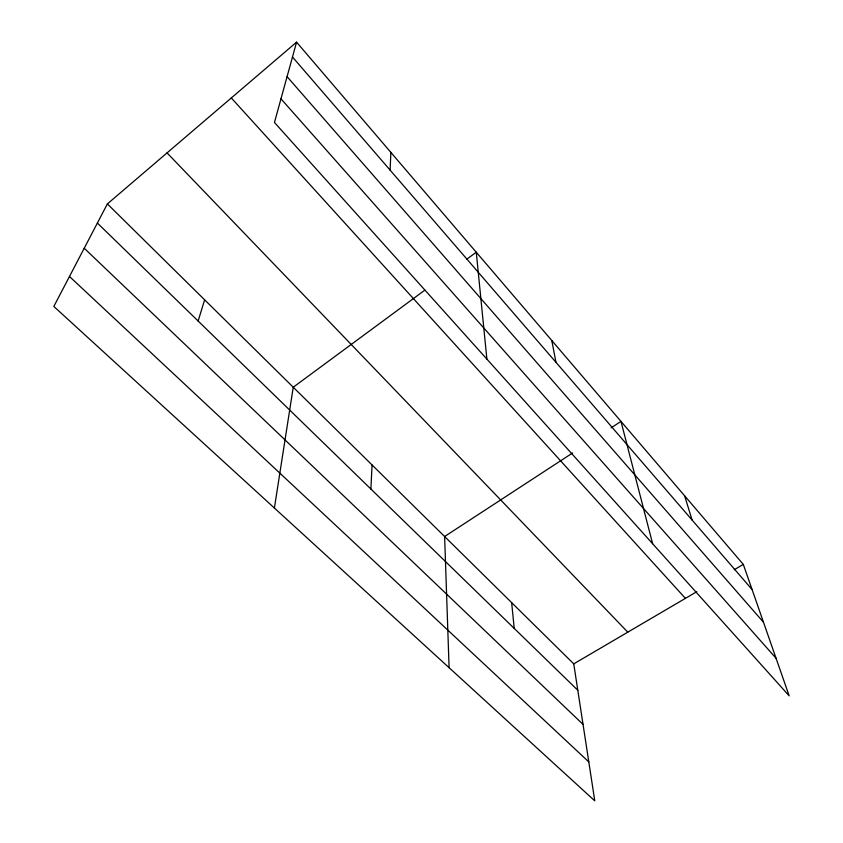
<?xml version="1.0" encoding="UTF-8"?>
<svg xmlns="http://www.w3.org/2000/svg" width="843" height="843" viewBox="0 0 843 843"><rect width="100%" height="100%" fill="white"/><g stroke="black" fill="none" stroke-linecap="round" stroke-linejoin="round"><path stroke-width="1.26" d="M390.119 170.128L390.857 152.372M370.888 489.024L372.058 464.946M274.396 508.034L293.248 387.222L424.914 290.097M296.567 42.15L274.46 122.477L789.174 695.844L743.315 564.41L296.567 42.15L107.377 203.911L53.826 306.441L594.779 800.85L573.746 663.873L107.377 203.911M198.137 321.025L204.628 299.823M466.832 259.17L476.263 252.215L486.885 359.107M572.66 452.933L444.619 536.517L449.098 667.709M611.101 427.844L620.985 421.395L652.63 543.735M573.746 663.873L696.761 591.712M734.232 569.731L743.315 564.41M69.474 276.493L588.804 761.914M84.226 248.242L583.04 724.379M97.388 223.047L577.803 690.248M167.04 152.889L627.793 632.176M231.309 97.946L685.412 598.372M280.972 98.81L776.076 658.288M287.073 76.639L763.495 622.25M292.479 56.997L752.093 589.573M684.611 495.779L692.124 520.078M551.786 340.509L555.969 362.311M511.648 602.619L514.23 628.425"/></g></svg>
